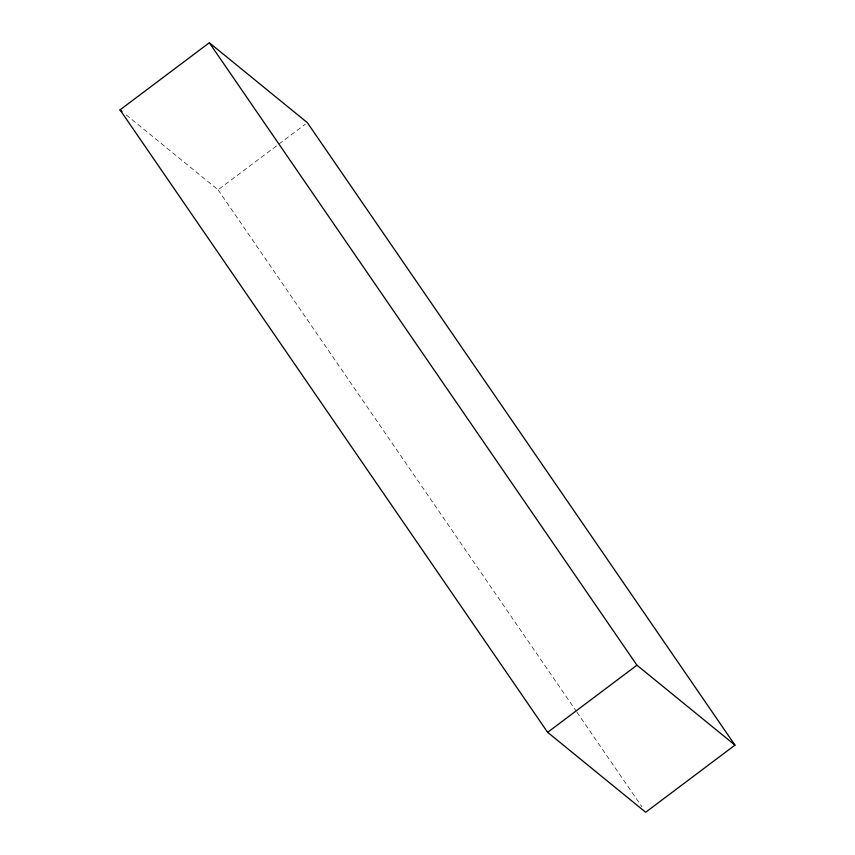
<?xml version="1.0" encoding="UTF-8"?>
<svg xmlns="http://www.w3.org/2000/svg" width="855" height="855" viewBox="0 0 855 855"><rect width="100%" height="100%" fill="white"/><g stroke="black" fill="none" stroke-linecap="round" stroke-linejoin="round"><path stroke-width="0.64" stroke-dasharray="4.28 3.21" d="M126.219 114.923L218.057 189.799L305.235 124.274M218.057 189.799L576.163 711.071M576.922 712.172L641.891 806.757"/><path stroke-width="1.28" d="M120.031 109.878L209.325 42.75L307.362 122.671L734.969 745.122L645.675 812.25L547.638 732.329L120.031 109.878L122.094 111.567M547.638 732.329L636.943 665.201L734.969 745.122M209.325 42.75L636.943 665.201"/></g></svg>
